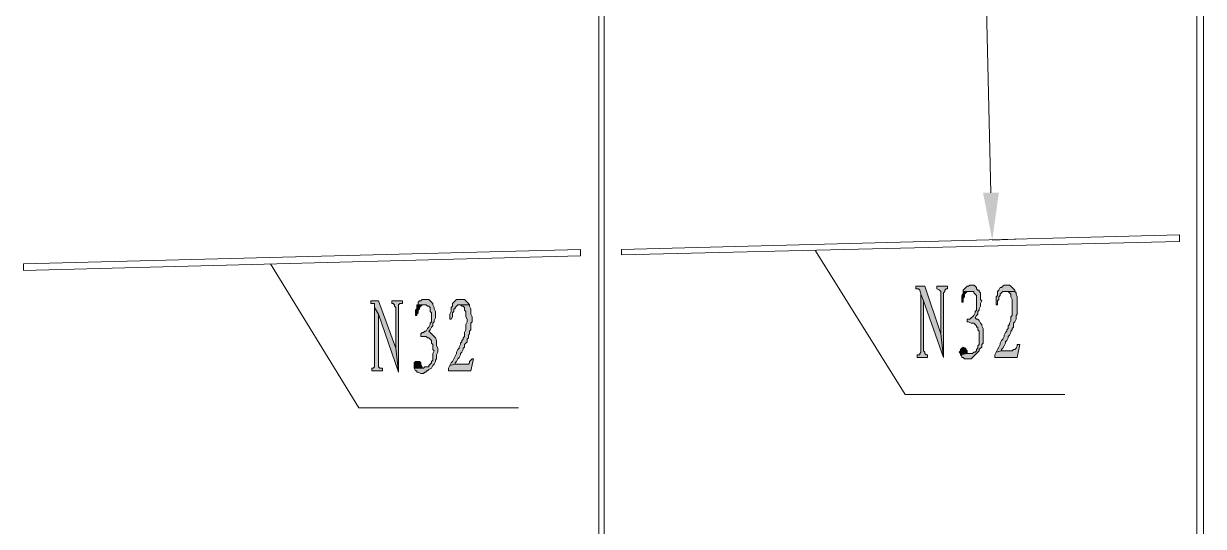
# Model space of a CAD drawing. Header units: millimetres. Extents: x 24 to 410, y 10 to 282.
# Drawn here: x 347.73 to 385.57, y 213.19 to 229.33 of the extents above; entities that cross this region are included whole.
import ezdxf

# ---------------------------------------------------------------- set-up
doc = ezdxf.new("R2010")
doc.units = ezdxf.units.MM

msp = doc.modelspace()

# ---------------------------------------------------------------- hatches: boundary and pattern name
h = msp.add_hatch(color=256)
h.dxf.hatch_style = 2
h.paths.add_polyline_path([(379.010333, 223.901), (378.502333, 223.901), (378.798667, 222.377)])
h = msp.add_hatch(color=256)
h.dxf.hatch_style = 2
h.paths.add_polyline_path([(376.639667, 220.895333), (376.343333, 220.895333), (376.343333, 220.810667), (376.428, 220.810667), (376.470333, 220.768333), (376.512667, 220.641333), (376.597333, 220.429667), (377.232333, 218.609333), (377.147667, 219.371333)])
h = msp.add_hatch(color=256)
h.dxf.hatch_style = 2
h.paths.add_polyline_path([(377.359333, 220.895333), (377.020667, 220.895333), (377.020667, 220.810667), (377.105333, 220.768333), (377.147667, 220.726), (377.147667, 219.371333), (377.232333, 218.609333), (377.232333, 220.683667), (377.274667, 220.726), (377.274667, 220.768333), (377.317, 220.810667), (377.359333, 220.810667)])
h = msp.add_hatch(color=256)
h.dxf.hatch_style = 2
h.paths.add_polyline_path([(378.121333, 220.937667), (378.079, 220.937667), (378.036667, 220.895333), (377.994333, 220.895333), (377.952, 220.853), (377.909667, 220.810667), (377.867333, 220.768333), (377.867333, 220.726), (378.079, 220.726), (378.206, 220.726), (378.206, 220.683667), (378.248333, 220.641333), (378.290667, 220.599), (378.290667, 220.133333), (378.248333, 220.091), (378.248333, 220.048667), (378.206, 219.964), (378.163667, 219.921667), (378.121333, 219.879333), (378.079, 219.837), (377.994333, 219.837), (377.994333, 219.752333), (378.036667, 219.752333), (378.121333, 219.71), (378.206, 219.71), (378.248333, 219.667667), (378.290667, 219.625333), (378.290667, 219.583), (378.333, 219.583), (378.333, 219.498333), (378.375333, 219.456), (378.375333, 219.032667), (378.333, 218.990333), (378.333, 218.905667), (378.290667, 218.863333), (378.290667, 218.821), (378.248333, 218.778667), (378.206, 218.778667), (378.163667, 218.736333), (377.994333, 218.736333), (377.782667, 218.694), (377.825, 218.651667), (377.825, 218.609333), (377.867333, 218.609333), (377.909667, 218.567), (378.121333, 218.567), (378.163667, 218.609333), (378.206, 218.651667), (378.248333, 218.694), (378.290667, 218.736333), (378.333, 218.778667), (378.375333, 218.821), (378.375333, 218.863333), (378.417667, 218.905667), (378.46, 218.948), (378.46, 219.032667), (378.502333, 219.075), (378.502333, 219.540667), (378.46, 219.625333), (378.46, 219.667667), (378.417667, 219.71), (378.375333, 219.794667), (378.333, 219.837), (378.290667, 219.837), (378.248333, 219.879333), (378.290667, 219.964), (378.333, 220.006333), (378.333, 220.091), (378.375333, 220.133333), (378.375333, 220.175667), (378.417667, 220.260333), (378.417667, 220.345), (378.46, 220.429667), (378.417667, 220.472), (378.417667, 220.683667), (378.375333, 220.726), (378.375333, 220.768333), (378.333, 220.768333), (378.290667, 220.810667), (378.290667, 220.853), (378.248333, 220.895333), (378.206, 220.937667)])
h = msp.add_hatch(color=256)
h.dxf.hatch_style = 2
h.paths.add_polyline_path([(377.867333, 220.726), (377.867333, 220.683667), (377.825, 220.599), (377.825, 220.387333), (377.867333, 220.387333), (377.867333, 220.514333), (377.909667, 220.556667), (377.909667, 220.641333), (377.952, 220.683667), (377.994333, 220.726), (378.079, 220.726)])
h = msp.add_hatch(color=256)
h.dxf.hatch_style = 2
h.paths.add_polyline_path([(379.264333, 220.937667), (379.179667, 220.937667), (379.137333, 220.895333), (379.095, 220.853), (379.052667, 220.853), (379.010333, 220.768333), (378.968, 220.726), (378.968, 220.599), (378.925667, 220.556667), (378.925667, 220.302667), (378.968, 220.302667), (378.968, 220.429667), (379.010333, 220.472), (379.010333, 220.556667), (379.052667, 220.599), (379.052667, 220.641333), (379.095, 220.683667), (379.137333, 220.726), (379.179667, 220.726), (379.222, 220.726), (379.518333, 220.726), (379.518333, 220.768333), (379.476, 220.810667), (379.433667, 220.853), (379.391333, 220.895333), (379.349, 220.937667)])
h = msp.add_hatch(color=256)
h.dxf.hatch_style = 2
h.paths.add_polyline_path([(379.518333, 220.726), (379.222, 220.726), (379.264333, 220.726), (379.306667, 220.726), (379.349, 220.683667), (379.391333, 220.641333), (379.391333, 220.556667), (379.433667, 220.472), (379.433667, 219.964), (379.391333, 219.921667), (379.391333, 219.794667), (379.349, 219.71), (379.349, 219.667667), (379.306667, 219.625333), (379.306667, 219.540667), (379.264333, 219.498333), (379.264333, 219.456), (379.222, 219.413667), (379.179667, 219.329), (379.179667, 219.286667), (379.137333, 219.202), (379.095, 219.159667), (379.052667, 219.075), (379.052667, 219.032667), (379.010333, 218.948), (378.968, 218.863333), (378.925667, 218.778667), (379.095, 218.821), (379.095, 218.863333), (379.137333, 218.905667), (379.179667, 218.990333), (379.222, 219.075), (379.222, 219.117333), (379.264333, 219.159667), (379.306667, 219.244333), (379.306667, 219.286667), (379.349, 219.329), (379.391333, 219.413667), (379.391333, 219.456), (379.433667, 219.498333), (379.433667, 219.540667), (379.476, 219.583), (379.476, 219.71), (379.518333, 219.752333), (379.560667, 219.837), (379.560667, 219.964), (379.603, 220.006333), (379.603, 220.556667), (379.560667, 220.641333), (379.560667, 220.683667)])
h = msp.add_hatch(color=256)
h.dxf.hatch_style = 2
h.paths.add_polyline_path([(359.113667, 220.429667), (358.859667, 220.429667), (358.859667, 220.345), (358.986667, 220.345), (358.986667, 220.218), (359.113667, 220.006333), (359.748667, 218.143667), (359.664, 218.905667)])
h = msp.add_hatch(color=256)
h.dxf.hatch_style = 2
h.paths.add_polyline_path([(359.875667, 220.429667), (359.537, 220.429667), (359.537, 220.345), (359.579333, 220.345), (359.621667, 220.302667), (359.621667, 220.260333), (359.664, 220.218), (359.664, 218.905667), (359.748667, 218.143667), (359.748667, 220.302667), (359.791, 220.345), (359.875667, 220.345)])
h = msp.add_hatch(color=256)
h.dxf.hatch_style = 2
h.paths.add_polyline_path([(360.637667, 220.472), (360.510667, 220.472), (360.468333, 220.429667), (360.426, 220.429667), (360.383667, 220.387333), (360.383667, 220.302667), (360.341333, 220.302667), (360.637667, 220.302667), (360.68, 220.260333), (360.722333, 220.260333), (360.764667, 220.218), (360.764667, 220.091), (360.807, 220.048667), (360.807, 219.752333), (360.764667, 219.71), (360.764667, 219.667667), (360.722333, 219.583), (360.68, 219.540667), (360.637667, 219.456), (360.595333, 219.456), (360.553, 219.413667), (360.510667, 219.413667), (360.468333, 219.371333), (360.468333, 219.286667), (360.553, 219.286667), (360.637667, 219.286667), (360.68, 219.244333), (360.722333, 219.244333), (360.764667, 219.202), (360.807, 219.159667), (360.807, 219.075), (360.849333, 219.032667), (360.849333, 218.863333), (360.891667, 218.821), (360.849333, 218.736333), (360.849333, 218.524667), (360.807, 218.482333), (360.807, 218.44), (360.764667, 218.397667), (360.722333, 218.355333), (360.722333, 218.313), (360.68, 218.313), (360.595333, 218.313), (360.553, 218.270667), (360.256667, 218.270667), (360.299, 218.186), (360.341333, 218.186), (360.341333, 218.143667), (360.383667, 218.143667), (360.468333, 218.101333), (360.553, 218.101333), (360.595333, 218.143667), (360.637667, 218.143667), (360.637667, 218.186), (360.68, 218.186), (360.722333, 218.228333), (360.807, 218.270667), (360.849333, 218.355333), (360.891667, 218.397667), (360.934, 218.482333), (360.934, 218.524667), (360.976333, 218.567), (360.976333, 218.694), (361.018667, 218.778667), (361.018667, 218.905667), (360.976333, 218.990333), (360.976333, 219.159667), (360.934, 219.244333), (360.891667, 219.286667), (360.849333, 219.329), (360.807, 219.371333), (360.764667, 219.413667), (360.722333, 219.456), (360.764667, 219.498333), (360.807, 219.583), (360.849333, 219.625333), (360.849333, 219.71), (360.891667, 219.752333), (360.891667, 219.794667), (360.934, 219.879333), (360.934, 220.091), (360.891667, 220.175667), (360.891667, 220.218), (360.849333, 220.302667), (360.849333, 220.345), (360.807, 220.387333), (360.764667, 220.429667), (360.722333, 220.472)])
h = msp.add_hatch(color=256)
h.dxf.hatch_style = 2
h.paths.add_polyline_path([(360.341333, 220.302667), (360.341333, 220.175667), (360.299, 220.133333), (360.299, 219.964), (360.341333, 219.964), (360.341333, 220.006333), (360.383667, 220.048667), (360.383667, 220.133333), (360.426, 220.175667), (360.426, 220.218), (360.468333, 220.260333), (360.510667, 220.302667), (360.595333, 220.302667)])
h = msp.add_hatch(color=256)
h.dxf.hatch_style = 2
h.paths.add_polyline_path([(361.780667, 220.472), (361.611333, 220.472), (361.569, 220.429667), (361.526667, 220.387333), (361.484333, 220.345), (361.484333, 220.260333), (361.442, 220.218), (361.442, 220.091), (361.399667, 220.006333), (361.399667, 219.837), (361.442, 219.837), (361.484333, 219.921667), (361.484333, 220.048667), (361.526667, 220.091), (361.526667, 220.175667), (361.569, 220.175667), (361.569, 220.218), (361.611333, 220.260333), (361.653667, 220.302667), (361.696, 220.302667), (362.034667, 220.302667), (361.992333, 220.345), (361.95, 220.387333), (361.907667, 220.429667), (361.865333, 220.472)])
h = msp.add_hatch(color=256)
h.dxf.hatch_style = 2
h.paths.add_polyline_path([(362.034667, 220.302667), (361.696, 220.302667), (361.738333, 220.302667), (361.780667, 220.260333), (361.823, 220.260333), (361.865333, 220.218), (361.865333, 220.133333), (361.907667, 220.091), (361.907667, 219.921667), (361.95, 219.837), (361.95, 219.752333), (361.907667, 219.667667), (361.907667, 219.498333), (361.865333, 219.413667), (361.865333, 219.286667), (361.823, 219.244333), (361.823, 219.202), (361.780667, 219.159667), (361.780667, 219.117333), (361.738333, 219.075), (361.738333, 219.032667), (361.696, 218.948), (361.696, 218.905667), (361.653667, 218.863333), (361.611333, 218.778667), (361.611333, 218.736333), (361.569, 218.651667), (361.526667, 218.567), (361.484333, 218.482333), (361.442, 218.44), (361.399667, 218.355333), (361.569, 218.397667), (361.569, 218.44), (361.611333, 218.482333), (361.653667, 218.567), (361.696, 218.609333), (361.738333, 218.694), (361.738333, 218.736333), (361.780667, 218.778667), (361.823, 218.863333), (361.823, 218.905667), (361.865333, 218.948), (361.865333, 219.032667), (361.907667, 219.075), (361.95, 219.117333), (361.95, 219.202), (361.992333, 219.244333), (361.992333, 219.329), (362.034667, 219.371333), (362.034667, 219.456), (362.077, 219.498333), (362.077, 219.71), (362.119333, 219.752333), (362.119333, 219.921667), (362.077, 220.006333), (362.077, 220.175667), (362.034667, 220.260333)])
h = msp.add_hatch(color=256)
h.dxf.hatch_style = 2
h.paths.add_polyline_path([(376.512667, 220.641333), (376.512667, 218.778667), (376.470333, 218.736333), (376.470333, 218.694), (376.385667, 218.694), (376.385667, 218.609333), (376.724333, 218.609333), (376.724333, 218.694), (376.682, 218.694), (376.639667, 218.736333), (376.639667, 218.778667), (376.597333, 218.821), (376.597333, 220.429667)])
h = msp.add_hatch(color=256)
h.dxf.hatch_style = 2
h.paths.add_polyline_path([(358.986667, 220.218), (358.986667, 218.313), (358.944333, 218.270667), (358.902, 218.270667), (358.902, 218.186), (359.240667, 218.186), (359.240667, 218.270667), (359.156, 218.270667), (359.113667, 218.313), (359.113667, 220.006333)])
h = msp.add_hatch(color=256)
h.dxf.hatch_style = 2
h.paths.add_polyline_path([(377.867333, 218.948), (377.825, 218.905667), (377.782667, 218.863333), (377.782667, 218.821), (377.740333, 218.778667), (377.782667, 218.736333), (377.782667, 218.694), (377.994333, 218.736333), (377.994333, 218.821), (377.952, 218.863333), (377.952, 218.905667), (377.909667, 218.905667)])
h = msp.add_hatch(color=256)
h.dxf.hatch_style = 2
h.paths.add_polyline_path([(379.687667, 219.032667), (379.603, 219.032667), (379.603, 218.990333), (379.560667, 218.905667), (379.518333, 218.863333), (379.476, 218.863333), (379.433667, 218.821), (379.095, 218.821), (378.925667, 218.778667), (378.883333, 218.694), (378.883333, 218.609333), (379.603, 218.609333)])
h = msp.add_hatch(color=256)
h.dxf.hatch_style = 2
h.paths.add_polyline_path([(360.341333, 218.482333), (360.299, 218.482333), (360.256667, 218.44), (360.256667, 218.270667), (360.510667, 218.270667), (360.510667, 218.313), (360.468333, 218.397667), (360.468333, 218.44), (360.426, 218.482333)])
h = msp.add_hatch(color=256)
h.dxf.hatch_style = 2
h.paths.add_polyline_path([(362.161667, 218.567), (362.119333, 218.567), (362.077, 218.524667), (362.034667, 218.482333), (362.034667, 218.44), (361.992333, 218.397667), (361.569, 218.397667), (361.399667, 218.355333), (361.357333, 218.270667), (361.357333, 218.186), (362.077, 218.186)])

# ---------------------------------------------------------------- linework, layer by layer
at = {"lineweight": 0}
for points in [[(385.360333, 193.251667), (385.360333, 241.511667)], [(385.572, 193.251667), (385.572, 241.511667)], [(366.183333, 193.251667), (366.183333, 241.046)], [(366.352667, 193.251667), (366.352667, 241.046)], [(378.375333, 239.860667), (378.756333, 223.901)], [(384.81, 222.546333), (366.903, 222.080667)], [(384.81, 222.546333), (384.81, 222.334667), (366.903, 221.911333)], [(378.798667, 222.377), (379.814667, 222.419333)], [(365.590667, 222.080667), (347.726, 221.615)], [(365.590667, 221.869), (347.726, 221.403333)], [(365.590667, 221.869), (365.590667, 222.080667)], [(366.903, 222.080667), (366.903, 221.911333)], [(376.004667, 217.424), (373.126, 222.038333)], [(347.726, 221.403333), (347.726, 221.615)], [(358.478667, 217.000667), (355.642333, 221.615)], [(376.004667, 217.424), (381.127, 217.424)], [(358.478667, 217.000667), (363.601, 217.000667)]]:
    msp.add_lwpolyline(points, dxfattribs=at)
for points in [[(376.639667, 220.895333), (376.343333, 220.895333), (376.343333, 220.810667), (376.428, 220.810667), (376.470333, 220.768333), (376.512667, 220.641333), (376.597333, 220.429667), (377.232333, 218.609333), (377.147667, 219.371333)], [(377.359333, 220.895333), (377.020667, 220.895333), (377.020667, 220.810667), (377.105333, 220.768333), (377.147667, 220.726), (377.147667, 219.371333), (377.232333, 218.609333), (377.232333, 220.683667), (377.274667, 220.726), (377.274667, 220.768333), (377.317, 220.810667), (377.359333, 220.810667)], [(378.121333, 220.937667), (378.079, 220.937667), (378.036667, 220.895333), (377.994333, 220.895333), (377.952, 220.853), (377.909667, 220.810667), (377.867333, 220.768333), (377.867333, 220.726), (378.079, 220.726), (378.206, 220.726), (378.206, 220.683667), (378.248333, 220.641333), (378.290667, 220.599), (378.290667, 220.133333), (378.248333, 220.091), (378.248333, 220.048667), (378.206, 219.964), (378.163667, 219.921667), (378.121333, 219.879333), (378.079, 219.837), (377.994333, 219.837), (377.994333, 219.752333), (378.036667, 219.752333), (378.121333, 219.71), (378.206, 219.71), (378.248333, 219.667667), (378.290667, 219.625333), (378.290667, 219.583), (378.333, 219.583), (378.333, 219.498333), (378.375333, 219.456), (378.375333, 219.032667), (378.333, 218.990333), (378.333, 218.905667), (378.290667, 218.863333), (378.290667, 218.821), (378.248333, 218.778667), (378.206, 218.778667), (378.163667, 218.736333), (377.994333, 218.736333), (377.782667, 218.694), (377.825, 218.651667), (377.825, 218.609333), (377.867333, 218.609333), (377.909667, 218.567), (378.121333, 218.567), (378.163667, 218.609333), (378.206, 218.651667), (378.248333, 218.694), (378.290667, 218.736333), (378.333, 218.778667), (378.375333, 218.821), (378.375333, 218.863333), (378.417667, 218.905667), (378.46, 218.948), (378.46, 219.032667), (378.502333, 219.075), (378.502333, 219.540667), (378.46, 219.625333), (378.46, 219.667667), (378.417667, 219.71), (378.375333, 219.794667), (378.333, 219.837), (378.290667, 219.837), (378.248333, 219.879333), (378.290667, 219.964), (378.333, 220.006333), (378.333, 220.091), (378.375333, 220.133333), (378.375333, 220.175667), (378.417667, 220.260333), (378.417667, 220.345), (378.46, 220.429667), (378.417667, 220.472), (378.417667, 220.683667), (378.375333, 220.726), (378.375333, 220.768333), (378.333, 220.768333), (378.290667, 220.810667), (378.290667, 220.853), (378.248333, 220.895333), (378.206, 220.937667)], [(377.867333, 220.726), (377.867333, 220.683667), (377.825, 220.599), (377.825, 220.387333), (377.867333, 220.387333), (377.867333, 220.514333), (377.909667, 220.556667), (377.909667, 220.641333), (377.952, 220.683667), (377.994333, 220.726), (378.079, 220.726)], [(379.264333, 220.937667), (379.179667, 220.937667), (379.137333, 220.895333), (379.095, 220.853), (379.052667, 220.853), (379.010333, 220.768333), (378.968, 220.726), (378.968, 220.599), (378.925667, 220.556667), (378.925667, 220.302667), (378.968, 220.302667), (378.968, 220.429667), (379.010333, 220.472), (379.010333, 220.556667), (379.052667, 220.599), (379.052667, 220.641333), (379.095, 220.683667), (379.137333, 220.726), (379.179667, 220.726), (379.222, 220.726), (379.518333, 220.726), (379.518333, 220.768333), (379.476, 220.810667), (379.433667, 220.853), (379.391333, 220.895333), (379.349, 220.937667)], [(379.518333, 220.726), (379.222, 220.726), (379.264333, 220.726), (379.306667, 220.726), (379.349, 220.683667), (379.391333, 220.641333), (379.391333, 220.556667), (379.433667, 220.472), (379.433667, 219.964), (379.391333, 219.921667), (379.391333, 219.794667), (379.349, 219.71), (379.349, 219.667667), (379.306667, 219.625333), (379.306667, 219.540667), (379.264333, 219.498333), (379.264333, 219.456), (379.222, 219.413667), (379.179667, 219.329), (379.179667, 219.286667), (379.137333, 219.202), (379.095, 219.159667), (379.052667, 219.075), (379.052667, 219.032667), (379.010333, 218.948), (378.968, 218.863333), (378.925667, 218.778667), (379.095, 218.821), (379.095, 218.863333), (379.137333, 218.905667), (379.179667, 218.990333), (379.222, 219.075), (379.222, 219.117333), (379.264333, 219.159667), (379.306667, 219.244333), (379.306667, 219.286667), (379.349, 219.329), (379.391333, 219.413667), (379.391333, 219.456), (379.433667, 219.498333), (379.433667, 219.540667), (379.476, 219.583), (379.476, 219.71), (379.518333, 219.752333), (379.560667, 219.837), (379.560667, 219.964), (379.603, 220.006333), (379.603, 220.556667), (379.560667, 220.641333), (379.560667, 220.683667)], [(359.113667, 220.429667), (358.859667, 220.429667), (358.859667, 220.345), (358.986667, 220.345), (358.986667, 220.218), (359.113667, 220.006333), (359.748667, 218.143667), (359.664, 218.905667)], [(359.875667, 220.429667), (359.537, 220.429667), (359.537, 220.345), (359.579333, 220.345), (359.621667, 220.302667), (359.621667, 220.260333), (359.664, 220.218), (359.664, 218.905667), (359.748667, 218.143667), (359.748667, 220.302667), (359.791, 220.345), (359.875667, 220.345)], [(360.637667, 220.472), (360.510667, 220.472), (360.468333, 220.429667), (360.426, 220.429667), (360.383667, 220.387333), (360.383667, 220.302667), (360.341333, 220.302667), (360.637667, 220.302667), (360.68, 220.260333), (360.722333, 220.260333), (360.764667, 220.218), (360.764667, 220.091), (360.807, 220.048667), (360.807, 219.752333), (360.764667, 219.71), (360.764667, 219.667667), (360.722333, 219.583), (360.68, 219.540667), (360.637667, 219.456), (360.595333, 219.456), (360.553, 219.413667), (360.510667, 219.413667), (360.468333, 219.371333), (360.468333, 219.286667), (360.553, 219.286667), (360.637667, 219.286667), (360.68, 219.244333), (360.722333, 219.244333), (360.764667, 219.202), (360.807, 219.159667), (360.807, 219.075), (360.849333, 219.032667), (360.849333, 218.863333), (360.891667, 218.821), (360.849333, 218.736333), (360.849333, 218.524667), (360.807, 218.482333), (360.807, 218.44), (360.764667, 218.397667), (360.722333, 218.355333), (360.722333, 218.313), (360.68, 218.313), (360.595333, 218.313), (360.553, 218.270667), (360.256667, 218.270667), (360.299, 218.186), (360.341333, 218.186), (360.341333, 218.143667), (360.383667, 218.143667), (360.468333, 218.101333), (360.553, 218.101333), (360.595333, 218.143667), (360.637667, 218.143667), (360.637667, 218.186), (360.68, 218.186), (360.722333, 218.228333), (360.807, 218.270667), (360.849333, 218.355333), (360.891667, 218.397667), (360.934, 218.482333), (360.934, 218.524667), (360.976333, 218.567), (360.976333, 218.694), (361.018667, 218.778667), (361.018667, 218.905667), (360.976333, 218.990333), (360.976333, 219.159667), (360.934, 219.244333), (360.891667, 219.286667), (360.849333, 219.329), (360.807, 219.371333), (360.764667, 219.413667), (360.722333, 219.456), (360.764667, 219.498333), (360.807, 219.583), (360.849333, 219.625333), (360.849333, 219.71), (360.891667, 219.752333), (360.891667, 219.794667), (360.934, 219.879333), (360.934, 220.091), (360.891667, 220.175667), (360.891667, 220.218), (360.849333, 220.302667), (360.849333, 220.345), (360.807, 220.387333), (360.764667, 220.429667), (360.722333, 220.472)], [(360.341333, 220.302667), (360.341333, 220.175667), (360.299, 220.133333), (360.299, 219.964), (360.341333, 219.964), (360.341333, 220.006333), (360.383667, 220.048667), (360.383667, 220.133333), (360.426, 220.175667), (360.426, 220.218), (360.468333, 220.260333), (360.510667, 220.302667), (360.595333, 220.302667)], [(361.780667, 220.472), (361.611333, 220.472), (361.569, 220.429667), (361.526667, 220.387333), (361.484333, 220.345), (361.484333, 220.260333), (361.442, 220.218), (361.442, 220.091), (361.399667, 220.006333), (361.399667, 219.837), (361.442, 219.837), (361.484333, 219.921667), (361.484333, 220.048667), (361.526667, 220.091), (361.526667, 220.175667), (361.569, 220.175667), (361.569, 220.218), (361.611333, 220.260333), (361.653667, 220.302667), (361.696, 220.302667), (362.034667, 220.302667), (361.992333, 220.345), (361.95, 220.387333), (361.907667, 220.429667), (361.865333, 220.472)], [(362.034667, 220.302667), (361.696, 220.302667), (361.738333, 220.302667), (361.780667, 220.260333), (361.823, 220.260333), (361.865333, 220.218), (361.865333, 220.133333), (361.907667, 220.091), (361.907667, 219.921667), (361.95, 219.837), (361.95, 219.752333), (361.907667, 219.667667), (361.907667, 219.498333), (361.865333, 219.413667), (361.865333, 219.286667), (361.823, 219.244333), (361.823, 219.202), (361.780667, 219.159667), (361.780667, 219.117333), (361.738333, 219.075), (361.738333, 219.032667), (361.696, 218.948), (361.696, 218.905667), (361.653667, 218.863333), (361.611333, 218.778667), (361.611333, 218.736333), (361.569, 218.651667), (361.526667, 218.567), (361.484333, 218.482333), (361.442, 218.44), (361.399667, 218.355333), (361.569, 218.397667), (361.569, 218.44), (361.611333, 218.482333), (361.653667, 218.567), (361.696, 218.609333), (361.738333, 218.694), (361.738333, 218.736333), (361.780667, 218.778667), (361.823, 218.863333), (361.823, 218.905667), (361.865333, 218.948), (361.865333, 219.032667), (361.907667, 219.075), (361.95, 219.117333), (361.95, 219.202), (361.992333, 219.244333), (361.992333, 219.329), (362.034667, 219.371333), (362.034667, 219.456), (362.077, 219.498333), (362.077, 219.71), (362.119333, 219.752333), (362.119333, 219.921667), (362.077, 220.006333), (362.077, 220.175667), (362.034667, 220.260333)], [(376.512667, 220.641333), (376.512667, 218.778667), (376.470333, 218.736333), (376.470333, 218.694), (376.385667, 218.694), (376.385667, 218.609333), (376.724333, 218.609333), (376.724333, 218.694), (376.682, 218.694), (376.639667, 218.736333), (376.639667, 218.778667), (376.597333, 218.821), (376.597333, 220.429667)], [(358.986667, 220.218), (358.986667, 218.313), (358.944333, 218.270667), (358.902, 218.270667), (358.902, 218.186), (359.240667, 218.186), (359.240667, 218.270667), (359.156, 218.270667), (359.113667, 218.313), (359.113667, 220.006333)], [(377.867333, 218.948), (377.825, 218.905667), (377.782667, 218.863333), (377.782667, 218.821), (377.740333, 218.778667), (377.782667, 218.736333), (377.782667, 218.694), (377.994333, 218.736333), (377.994333, 218.821), (377.952, 218.863333), (377.952, 218.905667), (377.909667, 218.905667)], [(379.687667, 219.032667), (379.603, 219.032667), (379.603, 218.990333), (379.560667, 218.905667), (379.518333, 218.863333), (379.476, 218.863333), (379.433667, 218.821), (379.095, 218.821), (378.925667, 218.778667), (378.883333, 218.694), (378.883333, 218.609333), (379.603, 218.609333)], [(360.341333, 218.482333), (360.299, 218.482333), (360.256667, 218.44), (360.256667, 218.270667), (360.510667, 218.270667), (360.510667, 218.313), (360.468333, 218.397667), (360.468333, 218.44), (360.426, 218.482333)], [(362.161667, 218.567), (362.119333, 218.567), (362.077, 218.524667), (362.034667, 218.482333), (362.034667, 218.44), (361.992333, 218.397667), (361.569, 218.397667), (361.399667, 218.355333), (361.357333, 218.270667), (361.357333, 218.186), (362.077, 218.186)]]:
    msp.add_lwpolyline(points, close=True, dxfattribs=at)

doc.saveas('drawing.dxf')
